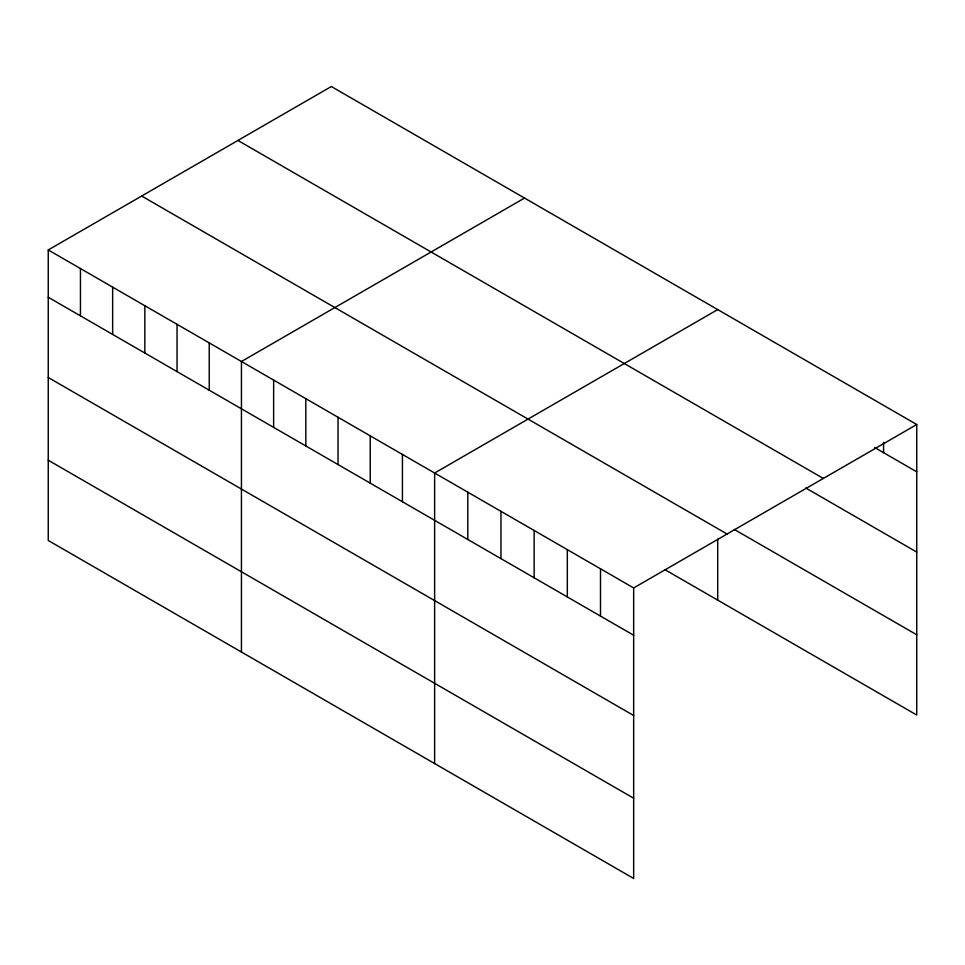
<?xml version="1.0" encoding="UTF-8"?>
<svg xmlns="http://www.w3.org/2000/svg" width="965" height="965" viewBox="0 0 965 965"><rect width="100%" height="100%" fill="white"/><g stroke="black" fill="none" stroke-linecap="round" stroke-linejoin="round"><path stroke-width="1.45" d="M48.25 249.959L633.667 587.95L633.667 878.476L48.25 540.484L48.25 249.959L331.333 86.524L916.75 424.516L916.75 715.041L664.897 569.639M524.526 198.066L241.443 361.501L241.443 652.026M717.707 309.596L434.624 473.031L434.624 763.556M633.667 587.95L916.75 424.516M874.64 447.507L916.75 471.813M237.921 140.456L823.338 478.447M805.751 487.988L916.75 552.077M734.293 529.435L916.75 634.777M141.662 196.028L727.079 534.019M48.25 297.256L633.667 635.247M48.25 377.52L633.667 715.511M48.25 460.221L633.667 798.212M883.578 442.308L883.578 452.657M717.707 539.182L717.707 600.121M600.495 568.795L600.495 616.092M567.323 549.64L567.323 596.937M534.152 530.497L534.152 577.794M500.968 511.341L500.968 558.639M467.796 492.186L467.796 539.483M402.429 454.443L402.429 501.74M370.234 435.854L370.234 483.151M338.027 417.266L338.027 464.563M305.833 398.678L305.833 445.975M273.638 380.089L273.638 427.386M209.236 342.913L209.236 390.21M177.041 324.312L177.041 371.609M144.846 305.724L144.846 353.021M112.652 287.136L112.652 334.433M80.445 268.547L80.445 315.844"/></g></svg>
